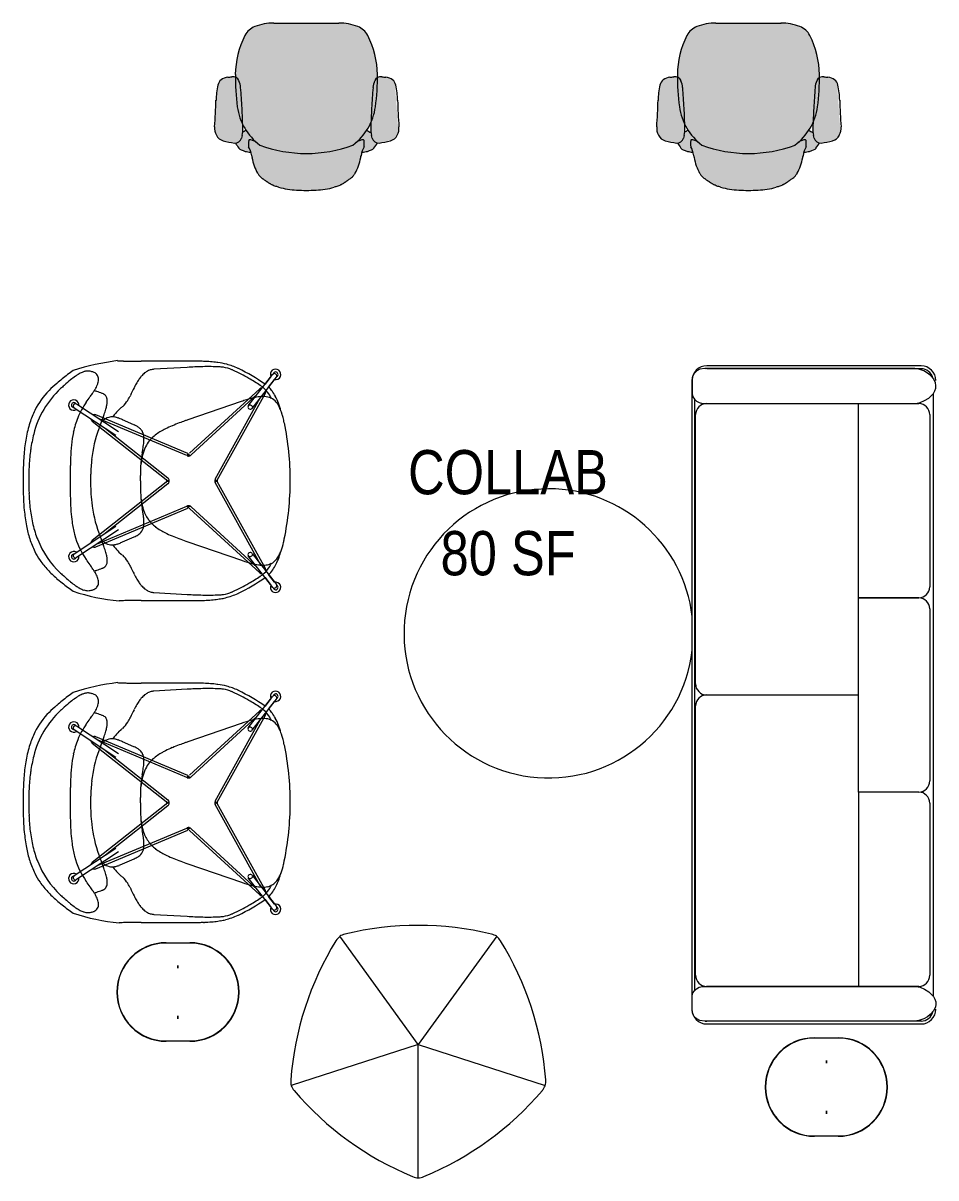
# Model space of a CAD drawing. Header units: inches. Extents: x 46946 to 48441, y 40324 to 42003.
# Drawn here: x 47715 to 47838.9, y 40778.3 to 40935 of the extents above; entities that cross this region are included whole.
import ezdxf

# ---------------------------------------------------------------- set-up
doc = ezdxf.new("R2010")
doc.units = ezdxf.units.IN
doc.header["$MEASUREMENT"] = 0
doc.layers.add('A-AREA-IDEN', color=2, linetype='Continuous', lineweight=9)
doc.layers.add('I-FURN', color=30, linetype='Continuous', lineweight=9)
doc.styles.add('Arial Narrow_2', font='ARIALN.TTF', dxfattribs={"height": 6})

# ---------------------------------------------------------------- blocks, each defined once
blk = doc.blocks.new('Steelcase - Seating - SILQ - Task Chair - Task Chair-V68-Level 06 - Furniture')
at = {"layer": 'I-FURN', "transparency": 33554534}
blk.add_hatch(color=155, dxfattribs=at).paths.add_polyline_path([(-0.09, -2.44), (1.23, -2.42), (2.47, -2.29), (3.93, -1.95), (4.18, -1.87), (4.67, -1.66), (5.5, -1.12), (6.06, -0.7), (6.23, -0.53), (6.6, 0.06), (6.98, 0.88), (7.57, 3.16), (7.74, 3.5), (7.73, 4.34), (7.65, 4.4), (7.29, 4.38), (6.89, 4.2), (6.69, 4.11), (7.95, 5.52), (8.55, 6.62), (8.65, 8.9), (8.86, 11.69), (8.91, 11.99), (9.15, 12.62), (9.28, 12.76), (9.54, 12.97), (9.55, 13.28), (9.38, 15.11), (8.94, 16.89), (8.24, 18.59), (7.9, 19.1), (7.44, 19.51), (6.89, 19.8), (5.63, 20.15), (4.32, 20.26), (-4.75, 20.24), (-5.82, 20.15), (-7.08, 19.8), (-7.63, 19.51), (-8.08, 19.1), (-8.43, 18.59), (-9.13, 16.89), (-9.57, 15.11), (-9.72, 12.92), (-9.63, 12.88), (-9.47, 12.76), (-9.34, 12.62), (-9.24, 12.44), (-9.07, 11.85), (-8.99, 11.09), (-8.79, 7.98), (-8.72, 6.58), (-7.95, 5.27), (-6.93, 4.11), (-7.37, 4.34), (-7.68, 4.41), (-7.87, 4.38), (-7.92, 4.31), (-7.93, 3.48), (-7.67, 2.89), (-7.61, 2.72), (-7.17, 0.89), (-6.68, -0.16), (-6.42, -0.52), (-6.03, -0.86), (-5.29, -1.38), (-4.85, -1.65), (-4.11, -1.94), (-3.87, -2.02), (-2.66, -2.28), (-1.42, -2.41), (-0.52, -2.43)])
h = blk.add_hatch(color=155, dxfattribs=at)
h.paths.add_polyline_path([(7.48, 2.75), (8.18, 2.85), (8.8, 3.09), (9.07, 3.29), (9.54, 3.97), (9.87, 4.01), (10.43, 4.11), (11.48, 4.4), (11.73, 4.57), (11.95, 4.78), (12.12, 5.04), (12.27, 5.4), (12.35, 5.79), (12.35, 6.19), (11.97, 11.51), (11.92, 11.85), (11.83, 12.11), (11.68, 12.35), (11.48, 12.55), (11.2, 12.73), (10.89, 12.85), (10.02, 12.97), (9.74, 12.97), (9.54, 12.9), (9.47, 10.82), (9.24, 8.73), (8.8, 7.07), (8.55, 6.62), (8.51, 5.49), (8.1, 5.72), (7.44, 4.84), (7.75, 4.31), (7.74, 3.46), (7.48, 2.87), (7.46, 2.76)])
h.paths.add_polyline_path([(-7.63, 4.84), (-7.83, 4.42), (-7.44, 4.38), (-7.17, 4.27), (-6.92, 4.11), (-6.99, 4.2), (-7.61, 4.82)])
h.paths.add_polyline_path([(-7.67, 2.75), (-7.63, 2.76), (-7.76, 3.16), (-7.93, 3.48), (-7.92, 4.38), (-7.83, 4.52), (-7.63, 4.84), (-8.3, 5.73), (-8.74, 5.46), (-8.72, 6.19), (-8.76, 6.66), (-8.99, 7.07), (-9.47, 8.92), (-9.69, 11.58), (-9.75, 12.93), (-9.96, 12.98), (-10.01, 12.98), (-10.76, 12.9), (-11.08, 12.85), (-11.39, 12.73), (-11.67, 12.55), (-11.86, 12.35), (-12.01, 12.11), (-12.1, 11.85), (-12.28, 10.82), (-12.4, 8.73), (-12.53, 5.79), (-12.45, 5.4), (-12.22, 4.9), (-12.14, 4.78), (-11.92, 4.57), (-11.67, 4.4), (-11.38, 4.29), (-10.06, 4.01), (-9.72, 3.97), (-9.26, 3.29), (-8.99, 3.09), (-8.67, 2.94), (-8.03, 2.78), (-7.75, 2.76)])
h.paths.add_polyline_path([(6.65, 4.06), (7.18, 4.36), (7.48, 4.42), (7.67, 4.45), (7.42, 4.82), (6.71, 4.11)])
h = blk.add_hatch(color=155, dxfattribs=at)
h.paths.add_polyline_path([(7.44, 2.76), (7.58, 3.16), (7.46, 2.83), (7.44, 2.77)])
h.paths.add_polyline_path([(-7.63, 2.76), (-7.63, 2.77), (-7.65, 2.82)])
h.paths.add_polyline_path([(-7.76, 3.15), (-7.76, 3.16), (-7.76, 3.15)])
h.paths.add_polyline_path([(8.55, 6.62), (8.8, 7.07), (9.28, 8.92), (9.51, 11.58), (9.49, 12.9), (9.44, 12.88), (9.28, 12.76), (9.15, 12.62), (9.06, 12.44), (8.88, 11.85), (8.8, 11.09), (8.6, 7.98), (8.55, 6.73)])
h.paths.add_polyline_path([(-8.74, 6.62), (-8.84, 8.9), (-9.05, 11.69), (-9.09, 11.99), (-9.34, 12.62), (-9.47, 12.76), (-9.72, 12.89), (-9.66, 10.82), (-9.42, 8.73), (-8.99, 7.07), (-8.76, 6.66)])
at = {"layer": 'I-FURN'}
for centre, radius, start, end in [((-6.19, 17.45), 2.51, 110.837, 153.1224), ((-4.58, 13.21), 7.05, 89.481, 110.837), ((-0.09, 507.92), 487.68, 269.481, 270.519), ((4.39, 13.21), 7.05, 69.1629, 90.519), ((6, 17.45), 2.51, 26.8776, 69.1629), ((2.36, 13.12), 12.1, 153.1224, 179.2048), ((-2.55, 13.12), 12.1, 0.7952, 26.8776), ((-10.9, 11.59), 1.23, 128.391, 167.7223), ((-10.64, 11.26), 1.65, 93.9321, 128.391), ((-11.1, 17.87), 4.98, 273.9321, 280.3457), ((-10.05, 12.12), 0.87, 22.2676, 100.3457), ((19.82, 12.87), 29.55, 179.2048, 187.7186), ((9.99, 12.12), 0.87, 79.6543, 157.7324), ((-20, 12.87), 29.55, 352.2814, 0.7952), ((11.04, 17.87), 4.98, 259.6543, 266.0679), ((10.58, 11.26), 1.65, 51.609, 86.0679), ((10.84, 11.59), 1.23, 12.2777, 51.609), ((-1.15, 9.46), 11.21, 167.7223, 178.3899), ((-12.18, 11.24), 3.17, 4.7873, 22.2676), ((-102.47, 3.68), 93.78, 3.0856, 4.7873), ((102.41, 3.68), 93.78, 175.2127, 176.9144), ((12.11, 11.24), 3.17, 157.7324, 175.2127), ((1.09, 9.46), 11.21, 1.6101, 12.2777), ((-87.86, 11.9), 75.53, 355.6614, 358.3899), ((87.79, 11.9), 75.53, 181.6101, 184.3386), ((-1.75, 9.95), 7.79, 187.7186, 233.2266), ((-102.47, 3.68), 93.78, 1.4522, 3.0856), ((1.56, 9.95), 7.79, 306.7734, 352.2814), ((102.41, 3.68), 93.78, 176.9144, 178.5478), ((-10.42, 6.03), 2.13, 175.6614, 207.7059), ((-10.98, 5.73), 1.5, 207.7059, 254.2941), ((-5.8, 3.95), 3.18, 160.6396, 167.5952), ((-13.74, 5.93), 5.02, 349.3793, 1.4522), ((13.67, 5.93), 5.02, 178.5478, 190.6207), ((5.74, 3.95), 3.18, 12.4048, 19.3604), ((10.92, 5.73), 1.5, 285.7059, 332.2941), ((10.35, 6.03), 2.13, 332.2941, 4.3386), ((-8.48, 14.64), 10.75, 254.2941, 262.6823), ((-9.74, 4.82), 0.846, 262.6823, 347.5952), ((-1.83, 3.88), 6.11, 175.7566, 183.7809), ((-7.83, 4.3), 0.102, 99.085, 160.1656), ((-0.09, 20.56), 18, 249.4451, 290.5549), ((7.64, 4.3), 0.102, 19.8344, 80.915), ((1.64, 3.88), 6.11, 356.0331, 4.2434), ((9.67, 4.82), 0.846, 192.4048, 277.3177), ((8.41, 14.64), 10.75, 277.3177, 285.7059)]:
    blk.add_arc(centre, radius, start, end, dxfattribs=at)
for centre, major_axis, ratio, start_param, end_param in [((-9.83, 10.71), (1.99, 5.57), 0.743639, 3.82861, 3.929484), ((9.64, 10.71), (-1.99, 5.57), 0.743639, 2.353701, 2.484006), ((76.45, 8.64), (87.63, 0), 0.292872, 3.324613, 3.351616), ((-6.26, 3.51), (3.1, 0), 0.292872, 3.383328, 3.959706), ((-17.81, -18.18), (9.26, 22.23), 0.214326, 5.956868, 6.128831), ((-4.53, -5.87), (-3.43, 10.24), 0.253674, 5.92955, 6.241103), ((4.34, -5.87), (3.43, 10.24), 0.253674, 0.042083, 0.353636), ((18.05, -17.99), (-9.7, 22.01), 0.218965, 0.150122, 0.321906), ((6.07, 3.51), (3.1, 0), 0.292872, 5.465072, 6.04145), ((-76.63, 8.64), (87.63, 0), 0.292872, 6.073162, 6.102181), ((-5.96, 5.95), (3.56, 2.33), 0.616322, 3.649636, 3.868183), ((0.14, -18), (-7.65, 22.04), 0.066957, 0.383726, 0.407072), ((23.52, 30.28), (29.39, 31.43), 0.327463, 2.90218, 3.046734), ((-22.94, 30.91), (-28.54, 32.14), 0.323278, 3.244393, 3.389632), ((-0.4, -18.01), (7.72, 22.03), 0.068073, 5.877221, 5.899679), ((5.77, 5.95), (-3.56, 2.33), 0.616322, 2.415002, 2.63355), ((-5.58, -9.82), (-1.64, 10.17), 0.132764, 5.926001, 5.966914), ((-2.96, -1.77), (-3.74, 1.89), 0.219181, 0.312771, 0.507984), ((-3.58, -0.95), (-3.03, 0.94), 0.299058, 0.4641, 0.732832), ((3.36, -0.85), (3.06, 0.83), 0.32018, 5.561674, 5.830488), ((2.71, -1.67), (3.79, 1.78), 0.23057, 5.782008, 5.976325), ((5.37, -9.84), (1.66, 10.17), 0.132165, 0.316772, 0.357378), ((-0.2, -3.49), (-28.79, 9.03), 0.010331, 4.84343, 4.860743), ((-0.71, 7.45), (10.64, 0.7), 0.925972, 4.351104, 4.585343), ((-0.08, 11.33), (-20.03, 0.02), 0.687917, 1.504672, 1.636921), ((0.55, 7.49), (-10.62, 0.82), 0.930689, 1.705896, 1.940259), ((0, -3.46), (28.77, 8.96), 0.009137, 1.422245, 1.43968)]:
    blk.add_ellipse(centre, major_axis=major_axis, ratio=ratio, start_param=start_param, end_param=end_param, dxfattribs=at)
for points, knots in [([(-4.36, -1.86), (-4.45, -1.83), (-4.57, -1.78), (-4.73, -1.71), (-4.85, -1.65), (-4.97, -1.58), (-5.08, -1.52), (-5.17, -1.46), (-5.24, -1.41), (-5.29, -1.38), (-5.34, -1.34), (-5.41, -1.3), (-5.49, -1.24), (-5.59, -1.17), (-5.71, -1.08), (-5.86, -0.98), (-5.97, -0.9), (-6.03, -0.86)], [0, 0, 0, 0, 0.125, 0.1875, 0.25, 0.3125, 0.375, 0.4375, 0.46875, 0.5, 0.53125, 0.5625, 0.625, 0.6875, 0.75, 0.875, 1, 1, 1, 1]), ([(5.84, -0.87), (5.79, -0.91), (5.68, -0.99), (5.53, -1.09), (5.4, -1.18), (5.31, -1.25), (5.22, -1.31), (5.16, -1.35), (5.1, -1.39), (5.05, -1.42), (4.98, -1.47), (4.89, -1.53), (4.78, -1.59), (4.67, -1.66), (4.55, -1.71), (4.39, -1.79), (4.26, -1.84), (4.18, -1.87)], [0, 0, 0, 0, 0.125, 0.25, 0.3125, 0.375, 0.4375, 0.46875, 0.5, 0.53125, 0.5625, 0.625, 0.6875, 0.75, 0.8125, 0.875, 1, 1, 1, 1])]:
    blk.add_open_spline(points, degree=3, knots=knots, dxfattribs=at)
blk = doc.blocks.new('Steelcase Coalesse - CH008 Sofa Table - 39 1_4Dia - 20 9_10H - Walnut-1121259-Level 06 - Furniture')
at = {"layer": 'I-FURN'}
for start, end in [(90, 353.2915), (6.7085, 90)]:
    blk.add_arc((-11.31, 12.84), 19.63, start, end, dxfattribs=at)
blk = doc.blocks.new('LOUNGE_HermanMiller_Collection_Striad_Low-BackLoungeChairWireBase_2018 - Mid-Back Wire Base-1111320-Level 06 - Furniture')
at = {"layer": 'I-FURN'}
for p, q in [((0, 16.25), (-6.31, 16.25)), ((-0.06, 15.41), (-4.6, 15.15)), ((8.23, 10.19), (11.55, 14.47)), ((11.3, 14.15), (10.52, 13.14)), ((8.76, 9.84), (12.05, 14.08)), ((11, 12.73), (11.8, 13.76)), ((-7.76, 11.61), (-7.78, 11.57)), ((9.79, 12.49), (0.26, 3.76)), ((9.45, 11.75), (0.47, 3.53)), ((3.76, 0.24), (9.86, 11.27)), ((4.03, 0.09), (10.58, 11.91)), ((-9.73, 6.15), (-15.41, 9.89)), ((-9.38, 6.67), (-15.07, 10.41)), ((-9.32, 9.66), (-9.01, 9.94)), ((7.29, 10.78), (0.02, 8.28)), ((-12.94, 8.1), (-2.89, 0.17)), ((0.03, 3.72), (-12.46, 8.96)), ((-0.09, 3.43), (-12.14, 8.49)), ((-7.28, 7.6), (-8.82, 8.29)), ((-11.16, 7.09), (-2.69, 0.42)), ((-6.41, 0), (-6.41, 0.72)), ((-2.89, -0.17), (-12.94, -8.1)), ((-2.69, -0.42), (-11.16, -7.09)), ((9.86, -11.27), (3.76, -0.24)), ((10.58, -11.91), (4.03, -0.09)), ((-12.46, -8.96), (0.03, -3.72)), ((-12.14, -8.49), (-0.09, -3.43)), ((0.26, -3.76), (9.79, -12.49)), ((0.47, -3.53), (9.45, -11.75)), ((-15.41, -9.89), (-9.73, -6.15)), ((-9.38, -6.67), (-15.07, -10.41)), ((-8.82, -8.29), (-7.27, -7.6)), ((0.02, -8.28), (7.3, -10.78)), ((-9.32, -9.66), (-9.01, -9.94)), ((11.55, -14.47), (8.23, -10.19)), ((8.76, -9.84), (12.05, -14.08)), ((-7.78, -11.57), (-7.76, -11.61)), ((10.52, -13.14), (11.3, -14.15)), ((11.8, -13.76), (11, -12.73)), ((-4.6, -15.15), (-0.06, -15.41)), ((-6.31, -16.25), (0, -16.25))]:
    blk.add_line(p, q, dxfattribs=at)
for centre in [(0.11, 3.54), (-2.65, 0), (3.85, 0), (0.11, -3.54)]:
    blk.add_circle(centre, 0.0925, dxfattribs=at)
for centre, radius, start, end in [((-5.24, -17.39), 33.98, 97.1925, 107.6284), ((-8.98, 20.25), 3.97, 262.5076, 265.3736), ((-8.64, 24.13), 7.86, 265.2158, 266.9322), ((-8.23, 31.7), 15.43, 266.901, 268.2472), ((-7.75, 47.22), 30.96, 268.2378, 269.4017), ((-7.23, 88.08), 71.83, 269.334, 269.904), ((-6.77, 180.13), 163.88, 269.7954, 270.1626), ((0.33, -176.09), 192.34, 89.8572, 90.0974), ((0.64, -44.25), 60.5, 89.3357, 89.8448), ((0.91, -20.7), 36.95, 88.0441, 89.3295), ((1.41, -5.67), 21.91, 85.5077, 88.0158), ((1.9, 0.66), 15.56, 82.3291, 85.4812), ((2.17, 2.76), 13.44, 81.7176, 82.2366), ((2.45, 4.48), 11.71, 75.8503, 81.8872), ((3.21, 7.54), 8.55, 64.8082, 75.7656), ((9.23, -18.8), 41.89, 126.2275, 128.8197), ((-8.47, 4.57), 11.77, 125.0891, 128.988), ((-10.67, 7.66), 7.98, 121.6188, 124.9618), ((-12.66, 10.91), 4.17, 113.6673, 121.7391), ((-13.26, 12.26), 2.69, 104.8395, 113.4044), ((-13.54, 13.28), 1.63, 87.7653, 104.7438), ((-13.54, 13.38), 1.53, 78.3733, 87.3072), ((-13.93, 11.23), 3.71, 75.1845, 79.236), ((-13.7, 12.11), 2.81, 71.0828, 75.1217), ((-13.11, 13.8), 1.02, 44.3844, 71.5212), ((-13.24, 13.67), 1.2, 39.8385, 44.6628), ((-13.07, 13.81), 0.984, 6.8666, 39.7682), ((-2.19, 10.81), 5.32, 140.4566, 142.2594), ((-3.94, 12.27), 3.04, 128.5198, 140.7789), ((-4.33, 12.76), 2.41, 117.2831, 128.4717), ((-4.38, 12.84), 2.32, 103.9068, 116.9211), ((-4.33, 12.66), 2.51, 98.714, 104.1104), ((-4.53, 13.97), 1.18, 93.4352, 98.7338), ((3.1, -36.27), 51.78, 91.1588, 93.5014), ((2.68, -18.59), 34.1, 87.2901, 91.0487), ((4.05, 9.72), 5.76, 82.0248, 87.6122), ((4.14, 10.74), 4.73, 66.732, 81.4113), ((3.8, 9.87), 5.67, 65.4311, 67.0126), ((-5.83, -10.99), 28.64, 60.3964, 65.2627), ((4.39, 10.12), 5.71, 63.9219, 64.4775), ((-5.98, -10.94), 29.18, 55.5761, 63.821), ((11.94, 14.46), 0.709, 258.3949, 206.0631), ((11.94, 14.46), 0.33, 296.384, 168.0741), ((-6.71, 0.27), 17.04, 130.4374, 135.2207), ((0.56, -8.15), 28.16, 128.6663, 130.5971), ((29.74, -38.8), 69.58, 131.9293, 132.4713), ((-2.19, -3.14), 21.72, 129.0742, 132.1188), ((-18.51, 15.93), 6.91, 327.4663, 330.9865), ((-16.46, 14.8), 4.57, 330.8909, 335.2828), ((-15.01, 14.14), 2.97, 335.0828, 342.9295), ((-14, 13.83), 1.92, 342.9545, 352.381), ((-13.44, 13.76), 1.35, 352.2845, 7.0701), ((18.41, -0.43), 28.81, 153.013, 155.2897), ((6.2, 5.77), 15.12, 151.3007, 152.9539), ((1.38, 8.42), 9.61, 147.2028, 151.3425), ((-1.47, 10.27), 6.22, 142.3844, 147.3329), ((-5.34, -9.94), 27.48, 56.4127, 60.2075), ((10.13, 12.12), 0.505, 92.1598, 132.2535), ((7.5, 9.44), 4.24, 37.5947, 56.0538), ((7.93, 9.58), 4.4, 36.8036, 45.7953), ((-8.67, 3.3), 12.6, 132.9116, 165.9639), ((-11.48, 4.97), 10.34, 135.1101, 153.5648), ((-15.45, 10.29), 0.709, 352.8134, 300.4816), ((-267, 194.17), 312.72, 324.0772, 324.2345), ((-33.18, 25.73), 24.55, 324.2773, 325.6076), ((-22.98, 18.76), 12.19, 325.5468, 327.5496), ((-13.14, 9.83), 2.44, 74.3358, 79.0739), ((-13.31, 9.22), 3.08, 71.5026, 74.3999), ((-17.74, -4.12), 17.13, 68.9814, 71.6055), ((-15.95, 0.52), 12.16, 68.7693, 69.0293), ((-11.96, 10.72), 1.21, 57.2738, 69.7762), ((-11.76, 11.05), 0.82, 21.2361, 56.5963), ((-11.93, 10.97), 1.01, 13.7575, 21.8572), ((-12.36, 10.87), 1.45, 4.2953, 13.6883), ((-12.98, 10.81), 2.07, 357.455, 4.5295), ((-12.24, 13.65), 4.92, 326.5853, 332.3203), ((-11.9, 13.46), 4.54, 332.4411, 335.3514), ((16.24, -14.91), 27.2, 107.6142, 109.195), ((12.34, -2.68), 14.36, 105.5793, 107.5817), ((10.81, 3), 8.48, 98.2874, 105.9036), ((10.4, 5.65), 5.8, 94.3307, 98.0498), ((10.24, 7.74), 3.71, 86.5473, 94.3328), ((10.4, 9.33), 2.11, 39.8897, 88.4024), ((10.17, 12.14), 0.464, 330.9507, 13.8331), ((6.37, 8.56), 5.67, 27.6587, 37.7133), ((6.79, 8.71), 5.83, 28.5339, 36.8803), ((5.33, 7.91), 7.49, 20.4826, 28.6171), ((-9.36, 4.02), 12.66, 153.9857, 162.2542), ((-15.45, 10.29), 0.33, 29.4943, 263.8007), ((-5.53, 4.84), 10.09, 144.5588, 158.3207), ((-19.17, 12.07), 8.41, 341.2863, 343.8504), ((-16.19, 11.22), 5.31, 343.7077, 349.7363), ((-14.2, 10.87), 3.29, 349.6349, 357.48), ((-3.86, 3.92), 7.92, 133.5488, 140.3862), ((-37.54, 41.07), 42.23, 312.513, 312.8301), ((-12.21, 13.64), 4.9, 313.8696, 326.486), ((9.73, 8.75), 3, 30.4017, 40.1729), ((8.47, 8.01), 4.46, 22.2384, 30.4279), ((3.26, 7.13), 9.71, 14.1917, 20.5251), ((6.18, 7.04), 6.94, 17.2739, 20.8314), ((-5.99, 2.99), 16.18, 162.4014, 169.9492), ((-3.67, 4.1), 12.1, 158.3207, 168.1584), ((-12.63, 8.49), 0.501, 192.6383, 231.6614), ((-12.64, 8.51), 0.483, 90.0182, 114.9216), ((-12.64, 8.51), 0.483, 67.2089, 89.99), ((129.06, -44.78), 150.34, 159.2516, 159.6853), ((-9.81, 6.17), 2.64, 125.9981, 136.1649), ((-73.98, 32.13), 66.78, 339.2618, 339.749), ((-10.16, 6.66), 2.04, 98.7294, 126.0937), ((-24.84, 13.99), 14.4, 339.7853, 341.2898), ((-10.24, 7.38), 1.31, 91.3186, 99.7341), ((-10.23, 6.87), 1.82, 79.091, 91.4564), ((-1.55, 2.06), 10.88, 140.6224, 142.4688), ((-10.38, 6), 2.7, 74.397, 79.4545), ((-10.66, 4.97), 3.77, 70.6067, 74.4113), ((-10.91, 4.25), 4.54, 69.1272, 70.7687), ((-12.17, 0.89), 8.12, 66.892, 69.2029), ((-12.79, -0.58), 9.72, 65.8462, 66.9366), ((6.86, -13.57), 22.87, 110.4478, 112.9886), ((12.19, -27.76), 38.03, 109.2761, 110.4999), ((18.34, -45.14), 56.47, 108.9356, 109.3475), ((3.12, 6.07), 10.16, 14.5033, 17.3602), ((-0.22, 5.18), 13.61, 11.4286, 14.6199), ((-25.09, -0.02), 39.03, 0.0239, 11.6669), ((-3.52, 1.79), 17.95, 165.2721, 172.0738), ((0.5, 3.22), 16.36, 168.1317, 174.215), ((4.79, 0.96), 17.92, 160.1232, 173.7386), ((54.3, -16.99), 70.58, 159.767, 160.0831), ((-9.87, 1.77), 6.38, 63.1982, 66.0111), ((-8.42, 4.63), 3.17, 55.8197, 63.3495), ((-7.63, 5.8), 1.76, 42.6266, 55.589), ((-7.42, 6.01), 1.46, 21.0193, 42.2395), ((-7.82, 5.85), 1.9, 7.4813, 21.1536), ((-0.72, 1.53), 5.95, 124.4198, 132.0052), ((0.53, -0.28), 8.15, 118.9581, 124.4968), ((1.73, -2.38), 10.56, 116.5706, 119.1406), ((4.13, -7.17), 15.92, 112.9506, 116.5931), ((0.52, 1.85), 22.79, 169.9942, 175.3926), ((9.87, 2.24), 25.77, 174.1348, 178.0002), ((-21.2, 6.9), 15.35, 350.211, 353.2104), ((-12.8, 5.89), 6.89, 353.3293, 355.9689), ((-8.73, 5.73), 2.81, 359.6895, 7.5883), ((-10.5, 5.72), 4.58, 355.962, 359.8835), ((-1.67, 2.57), 4.54, 131.9315, 155.9921), ((13.99, 0.77), 36.31, 175.4012, 179.287), ((3.63, 0.82), 25.17, 172.1317, 177.0024), ((9.14, 0), 15.65, 167.6373, 172.0013), ((7.07, 1.33), 13.45, 169.382, 174.4497), ((-30.83, 8.5), 25.11, 349.2243, 350.3421), ((-0.73, 2.2), 5.54, 156.3897, 168.0114), ((0.29, 4.3), 0.953, 247.8496, 251.2929), ((0.2, 4.04), 0.671, 251.2234, 256.1437), ((0.39, 4.56), 0.922, 247.0885, 249.1278), ((0.16, 3.89), 0.518, 256.0791, 262.4923), ((0.24, 4.17), 0.495, 249.1278, 252.9159), ((0.15, 3.75), 0.379, 262.2065, 287.2319), ((0.14, 3.77), 0.402, 287.925, 300.3283), ((0.03, 3.95), 0.617, 300.4438, 311.1012), ((-0.62, 4.71), 1.61, 310.6135, 312.6305), ((18.43, 0.08), 39.99, 177.0529, 180.1154), ((104.81, 0.58), 120.74, 179.2827, 180.2749), ((26.98, 1.5), 42.9, 177.8198, 179.2143), ((9.51, 0.37), 22.67, 173.55, 178.6581), ((10.82, 0.95), 17.23, 174.4075, 178.388), ((49.88, 0.06), 72.2, 179.0792, 180.0498), ((44.53, -0.05), 66.85, 179.9545, 181.003), ((16.91, -0.13), 38.47, 179.8081, 182.3503), ((21.16, 0.03), 34.33, 178.5471, 180.0465), ((12.73, -0.11), 25.9, 179.7549, 186.2238), ((15.35, 0.79), 21.76, 178.3021, 180.1935), ((56.36, -0.11), 62.77, 179.9021, 180.7763), ((-3.03, 0), 0.226, 309.0844, 46.2351), ((-3.03, 0), 0.538, 308.5824, 51.4176), ((4.2, 0), 0.506, 172.7278, 208.6462), ((4.19, 0), 0.495, 151.1677, 173.183), ((4.2, 0), 0.193, 152.0079, 181.2751), ((-25.03, 0.01), 38.96, 348.328, 359.9855), ((21.56, -0.46), 43.88, 181.003, 182.5989), ((108.83, -0.64), 124.76, 179.7062, 180.6675), ((23.15, -0.53), 29.56, 180.8371, 182.2309), ((4.21, 0), 0.2, 180.7634, 197.5402), ((4.18, -0.01), 0.176, 197.7227, 208.6892), ((9.02, -1.05), 31.33, 182.5604, 185.3554), ((4.96, -0.7), 26.51, 182.1685, 186.7815), ((18.46, -1.74), 34.38, 180.5897, 184.0719), ((4.57, -1.03), 17.68, 186.1372, 199.9662), ((13.48, -0.89), 19.87, 182.2675, 184.3367), ((9.09, 0), 15.61, 188.414, 192.4179), ((6.8, -1.42), 13.18, 184.2174, 190.4292), ((-0.53, -2), 21.73, 185.2054, 190.8528), ((-2.8, -1.65), 18.69, 186.7085, 193.2562), ((4.85, -2.66), 20.74, 184.1959, 188.0327), ((-31.83, -8.73), 26.14, 9.4204, 10.8467), ((-0.2, -2.05), 6.09, 192.3994, 196.8001), ((-19.3, -6.63), 13.44, 7.2818, 9.3419), ((-1.42, -2.45), 4.81, 196.5012, 214.6586), ((0.37, -4.51), 1.17, 110.0382, 112.8469), ((0.19, -4), 0.636, 100.0461, 110.4837), ((0.15, -3.77), 0.401, 82.0717, 100.0789), ((0.14, -3.75), 0.381, 59.3686, 81.2457), ((-0.11, -4.13), 0.526, 49.3022, 52.8174), ((-0.51, -4.59), 1.14, 47.2352, 49.2779), ((0.06, -3.9), 0.55, 53.77, 59.7744), ((-0.05, -4.05), 0.741, 49.4024, 53.8212), ((-0.41, -4.48), 1.3, 47.1225, 49.6153), ((-6.38, -3.12), 15.78, 190.8558, 197.5253), ((-6.91, -2.64), 14.46, 193.179, 201.641), ((-1.24, -3.52), 14.59, 188.0283, 194.8403), ((-7.84, -5.86), 1.92, 341.2826, 350.3078), ((-14.88, -6.06), 8.98, 4.1936, 7.236), ((-8.52, -5.74), 2.6, 350.4014, 358.8998), ((-10.21, -5.71), 4.29, 358.941, 4.1723), ((-1.44, -2.37), 4.83, 215.5242, 233.2651), ((0.06, -0.45), 7.28, 232.8192, 239.0122), ((-5.13, -4.61), 10.55, 194.53, 215.2146), ((63.11, 20.15), 79.94, 199.9043, 200.4438), ((197.02, 70.37), 222.96, 200.5164, 200.8089), ((-9.44, -2.67), 5.39, 293.7842, 296.9999), ((-8.49, -4.51), 3.32, 296.7637, 302.1417), ((-7.82, -5.55), 2.08, 301.9, 309.3495), ((-7.44, -6), 1.49, 308.9592, 341.5069), ((1.62, 2.17), 10.32, 239.0646, 243.4487), ((3.61, 6.09), 14.72, 243.3475, 244.1349), ((4.72, 8.45), 17.33, 244.2537, 247.6006), ((7.95, 16.33), 25.84, 247.6359, 249.8833), ((-9.77, -4.19), 12.22, 197.5008, 206.1151), ((-8.94, -3.51), 12.25, 201.3354, 227.357), ((-12.63, -8.49), 0.501, 128.3386, 167.3617), ((-12.64, -8.51), 0.483, 245.0784, 269.9818), ((-12.64, -8.51), 0.483, 270.01, 292.7911), ((-9.64, -6.01), 2.87, 223.9541, 226.7714), ((-9.95, -6.35), 2.41, 226.5171, 237.6087), ((-29.77, -15.77), 19.64, 19.5696, 20.682), ((-21.03, -12.67), 10.37, 17.4769, 19.5737), ((-10.17, -6.69), 2.01, 237.5546, 262.1524), ((-10.24, -7.3), 1.39, 261.5633, 263.9602), ((-10.22, -7.04), 1.66, 264.3682, 277.7277), ((-1.55, -2.06), 10.88, 217.5321, 219.3776), ((-10.37, -6), 2.7, 277.9052, 288.0331), ((-3.86, -3.92), 7.92, 219.6138, 226.4512), ((-10.91, -4.25), 4.54, 287.6293, 290.8728), ((-12.37, -0.4), 8.65, 290.8528, 294.2477), ((15.14, 35.97), 46.76, 249.8833, 251.1285), ((4.03, -6.3), 9.23, 339.6543, 347.0135), ((-3.27, -4.52), 16.73, 346.6816, 348.4273), ((-11.78, -5.18), 9.98, 206.0916, 214.2631), ((-11.09, -4.64), 10.85, 214.5691, 223.2956), ((-15.45, -10.29), 0.709, 59.5184, 7.1866), ((-15.45, -10.29), 0.33, 96.1993, 330.5057), ((-251.44, -182.75), 293.43, 35.7307, 35.8981), ((-16.78, -11.36), 5.92, 11.4034, 17.7269), ((-14.64, -10.92), 3.74, 4.393, 11.3496), ((-13.36, -10.81), 2.45, 358.0639, 4.1409), ((-12.69, -10.83), 1.78, 352.6258, 357.9446), ((-37.54, -41.07), 42.23, 47.1699, 47.487), ((-12.21, -13.64), 4.9, 33.514, 46.1304), ((-12.24, -13.65), 4.92, 27.6797, 33.4147), ((15.97, 14.37), 26.6, 250.9942, 252.0466), ((13.27, 5.98), 17.79, 251.9664, 254.384), ((10.44, -9.36), 2.07, 281.2311, 323.6596), ((4.98, -7.75), 7.88, 332.8778, 340.6612), ((9.33, -8.48), 3.49, 322.768, 333.267), ((2.72, -6.96), 10.28, 340.6562, 345.659), ((7.44, -7.54), 5.59, 333.3195, 339.8349), ((-7.44, -1.18), 15.88, 223.3592, 229.3645), ((15.89, 23.71), 49.11, 227.5639, 227.9407), ((-33.41, -25.89), 24.83, 34.0718, 35.7145), ((-21.29, -17.66), 10.18, 31.5641, 33.9665), ((-13.15, -9.83), 2.44, 281.0661, 285.2791), ((-16.91, -15.01), 5.06, 23.9511, 31.9042), ((-13.35, -9.1), 3.2, 285.3288, 288.5023), ((-17.84, 4.4), 17.42, 288.4167, 290.9968), ((-15.91, -0.61), 12.06, 290.9697, 291.2317), ((-12.05, -10.54), 1.41, 291.0772, 294.4559), ((-11.95, -10.74), 1.19, 294.2051, 300.6011), ((-11.76, -11.05), 0.817, 299.8491, 343.3825), ((-12.18, -10.9), 1.27, 342.3462, 352.662), ((-11.9, -13.46), 4.54, 24.6486, 27.5589), ((18.41, 0.43), 28.81, 204.7103, 206.987), ((11.43, -0.61), 10.94, 254.4068, 257.0296), ((10.57, -4.49), 6.97, 256.7445, 263.9594), ((10.13, -12.12), 0.505, 227.7465, 267.8402), ((10.24, -7.59), 3.86, 263.9886, 273.343), ((7.5, -9.44), 4.24, 303.9462, 322.4053), ((10.3, -8.75), 2.69, 273.4553, 281.5294), ((10.17, -12.14), 0.464, 346.1669, 29.0493), ((6.37, -8.56), 5.67, 322.2867, 332.3413), ((7.89, -9.54), 4.46, 314.1737, 325.1833), ((6.4, -8.47), 6.29, 325.0027, 332.8101), ((0.36, 7.91), 27.86, 229.3767, 233.3072), ((5.17, 11.71), 33.01, 227.8111, 229.5243), ((-3.77, 1.24), 19.24, 229.5281, 230.9879), ((-8.17, -4.25), 12.21, 230.8301, 234.5964), ((-13.09, -13.8), 1, 320.5145, 355.9612), ((-14.94, -14.12), 2.9, 17.0146, 23.68), ((-14.03, -13.84), 1.94, 7.676, 16.9494), ((-13.51, -13.76), 1.42, 355.6786, 7.5055), ((6.2, -5.77), 15.12, 207.0461, 208.6993), ((1.38, -8.42), 9.61, 208.6575, 212.7972), ((-1.47, -10.27), 6.22, 212.6671, 217.6156), ((-2.19, -10.81), 5.32, 217.7406, 219.5434), ((-5.83, 10.99), 28.64, 294.7373, 299.6036), ((-5.96, 10.9), 29.14, 296.1735, 304.4296), ((-5.34, 9.94), 27.48, 299.7925, 303.5873), ((11.94, -14.46), 0.709, 153.9369, 101.6051), ((29.95, 47.02), 76.9, 233.0392, 233.7461), ((-6.36, 13.2), 29.65, 251.9906, 264.3212), ((-11.27, -8.61), 6.86, 234.5913, 238.499), ((-12.38, -10.42), 4.74, 238.4596, 242.1097), ((-13.08, -11.79), 3.2, 241.7256, 251.1942), ((-13.46, -12.92), 2, 251.162, 259.7306), ((-13.54, -13.4), 1.51, 259.4008, 281.6059), ((-13.91, -11.3), 3.64, 280.6982, 284.8584), ((-13.68, -12.19), 2.73, 284.8164, 288.9753), ((-13.18, -13.65), 1.18, 288.9831, 292.4089), ((-13.1, -13.82), 1, 292.263, 311.6776), ((-13.22, -13.69), 1.17, 311.7416, 320.2244), ((-3.94, -12.27), 3.04, 219.2211, 231.4802), ((-4.33, -12.76), 2.41, 231.5283, 242.7169), ((-4.38, -12.84), 2.32, 243.0789, 256.0932), ((-4.33, -12.66), 2.51, 255.8896, 261.286), ((-4.53, -13.97), 1.18, 261.2662, 266.5648), ((3.1, 36.27), 51.78, 266.4986, 268.8412), ((2.68, 18.59), 34.1, 268.9513, 272.7099), ((4.05, -9.72), 5.76, 272.3878, 277.9752), ((4.14, -10.74), 4.73, 278.5887, 293.268), ((3.17, -7.44), 8.65, 283.0717, 295.1423), ((3.8, -9.87), 5.67, 292.9874, 294.5689), ((4.35, -10.05), 5.79, 295.5261, 296.0746), ((11.94, -14.46), 0.33, 191.9259, 63.616), ((-8.48, -26.51), 10.24, 92.2802, 94.5784), ((-8.01, -37.47), 21.21, 91.3084, 92.3538), ((-7.51, -61.08), 44.83, 90.426, 91.2696), ((-6.77, -180.88), 164.62, 89.8385, 90.3723), ((0.33, 175.99), 192.24, 269.9026, 270.0629), ((0.52, 69.37), 85.62, 270.013, 270.373), ((0.77, 30.46), 46.72, 270.373, 271.0326), ((1.06, 15.05), 31.29, 271.0201, 272.0047), ((1.28, 8.61), 24.86, 272.0027, 272.2852), ((1.48, 4.56), 20.8, 272.1892, 274.8923), ((2, -1.48), 14.74, 274.8965, 278.2202), ((2.19, -2.93), 13.27, 278.2711, 279.9278), ((2.54, -4.85), 11.33, 279.8751, 283.2253)]:
    blk.add_arc(centre, radius, start, end, dxfattribs=at)
for centre, major_axis, ratio, start_param, end_param in [((11.8, 14.27), (-0.247, 0.191), 0.908335, 3.141593, 6.283185), ((-15.24, 10.15), (0.172, 0.261), 0.895897, 0, 3.141593), ((8.5, 10.01), (-0.293, 0.118), 0.860564, 3.514903, 9.184789), ((-15.24, -10.15), (-0.172, 0.261), 0.895897, 0, 0.937178), ((-15.24, -10.15), (-0.172, 0.261), 0.895897, 0.937178, 1.618202), ((-15.24, -10.15), (-0.172, 0.261), 0.895897, 1.618202, 3.141593), ((8.5, -10.01), (0.293, 0.118), 0.860564, 0.239988, 5.909875), ((11.8, -14.27), (0.247, 0.191), 0.908335, 5.669887, 6.283185), ((11.8, -14.27), (0.247, 0.191), 0.908335, 3.141593, 5.669887)]:
    blk.add_ellipse(centre, major_axis=major_axis, ratio=ratio, start_param=start_param, end_param=end_param, dxfattribs=at)
blk = doc.blocks.new('HermanMiller_Collection_WireframeSofa3-Seat - Sofa 3-Seat-1133173-Level 06 - Furniture')
at = {"layer": 'I-FURN'}
for p, q in [((-42.87, 18.88), (-43.4, 18.39)), ((-42.35, 19.1), (-42.87, 18.88)), ((-42.02, 19.13), (-42.35, 19.1)), ((-41.66, 19.12), (-42.02, 19.13)), ((-41.3, 19), (-41.66, 19.12)), ((-40.93, 18.82), (-41.3, 19)), ((-40.3, 18.21), (-40.93, 18.82)), ((40.3, 18.21), (40.93, 18.82)), ((40.93, 18.82), (41.3, 19)), ((41.3, 19), (41.66, 19.12)), ((41.66, 19.12), (42.02, 19.13)), ((42.02, 19.13), (42.35, 19.1)), ((42.35, 19.1), (42.87, 18.88)), ((42.87, 18.88), (43.4, 18.39)), ((-43.99, 17.53), (-44.22, 16.84)), ((-43.69, 18.03), (-43.99, 17.53)), ((-43.4, 18.39), (-43.69, 18.03)), ((-40.88, 18.77), (40.88, 18.77)), ((-39.96, 17.62), (-40.3, 18.21)), ((-39.68, 17.01), (-39.96, 17.62)), ((-38.05, 18.33), (-14.68, 18.33)), ((-11.68, 18.33), (11.69, 18.33)), ((14.7, 18.33), (38.07, 18.33)), ((39.68, 17.01), (39.96, 17.62)), ((39.96, 17.62), (40.3, 18.21)), ((43.4, 18.39), (43.69, 18.03)), ((43.69, 18.03), (43.99, 17.53)), ((43.99, 17.53), (44.22, 16.84)), ((-44.68, 17.14), (-44.68, -11.96)), ((-44.31, -11.96), (-44.31, 17.15)), ((-44.22, 16.84), (-44.3, 16.31)), ((-44.3, 16.31), (-44.3, -12.19)), ((-39.57, 16.43), (-39.68, 17.01)), ((-39.57, -12), (-39.57, 16.43)), ((-39.55, -11.98), (-39.55, 16.83)), ((-13.18, 8.66), (-13.18, 16.83)), ((-13.18, 16.83), (-13.18, 8.66)), ((13.19, 16.83), (13.19, 8.66)), ((39.57, 16.43), (39.68, 17.01)), ((39.57, 16.83), (39.57, -11.98)), ((39.57, -12), (39.57, 16.43)), ((44.22, 16.84), (44.3, 16.31)), ((44.3, 16.31), (44.3, -12.19)), ((44.31, 17.14), (44.31, -11.96)), ((44.68, -11.96), (44.68, 17.14)), ((-13.18, 8.66), (-39.55, 8.66)), ((13.19, 8.66), (-13.18, 8.66)), ((0, -11.98), (0, 8.66)), ((13.19, 8.66), (39.59, 8.66)), ((-44.3, -12.19), (-44.21, -12.89)), ((-39.7, -12.98), (-39.58, -12.53)), ((-39.58, -12.53), (-39.57, -12)), ((39.58, -12.53), (39.57, -12)), ((39.7, -12.98), (39.58, -12.53)), ((44.3, -12.19), (44.21, -12.89)), ((-44.21, -12.89), (-43.99, -13.31)), ((-43.99, -13.31), (-43.6, -13.69)), ((-43.6, -13.69), (-43.17, -13.9)), ((-43.17, -13.9), (-42.79, -13.95)), ((-42.79, -13.95), (-40.87, -13.94)), ((-42.68, -13.96), (42.68, -13.96)), ((-40.87, -13.94), (-40.45, -13.83)), ((-40.45, -13.83), (-40.16, -13.62)), ((-40.16, -13.62), (-39.89, -13.34)), ((40.13, -13.59), (-40.13, -13.59)), ((-39.89, -13.34), (-39.7, -12.98)), ((-1.5, -13.48), (-38.05, -13.48)), ((38.05, -13.48), (1.5, -13.48)), ((39.89, -13.34), (39.7, -12.98)), ((40.16, -13.62), (39.89, -13.34)), ((40.45, -13.83), (40.16, -13.62)), ((40.87, -13.94), (40.45, -13.83)), ((42.79, -13.95), (40.87, -13.94)), ((43.17, -13.9), (42.79, -13.95)), ((43.6, -13.69), (43.17, -13.9)), ((43.99, -13.31), (43.6, -13.69)), ((44.21, -12.89), (43.99, -13.31))]:
    blk.add_line(p, q, dxfattribs=at)
for centre, radius, start, end in [((-42.68, 17.14), 2, 90, 180), ((42.68, 17.14), 2, 360, 90), ((-42.66, 17.14), 1.62, 103.5346, 179.9542), ((-38.05, 16.83), 1.5, 90, 180), ((-14.68, 16.83), 1.5, 360, 90), ((-11.68, 16.83), 1.5, 90, 180), ((11.69, 16.83), 1.5, 360, 90), ((14.7, 16.83), 1.5, 90, 180), ((38.07, 16.83), 1.5, 0, 90), ((42.68, 17.14), 1.62, 0, 77.5884), ((-42.68, -11.96), 2, 179.9542, 270), ((-42.68, -11.96), 1.62, 180, 187.2942), ((-38.05, -11.98), 1.5, 180, 270), ((-1.5, -11.98), 1.5, 270, 0), ((1.5, -11.98), 1.5, 180, 270), ((38.05, -11.95), 1.52, 270.3359, 359.1647), ((42.68, -11.96), 2, 270, 360), ((42.68, -11.96), 1.62, 352.7058, 0)]:
    blk.add_arc(centre, radius, start, end, dxfattribs=at)
blk = doc.blocks.new('Knoll_Muuto_Sofa_Five - 97021-1133304-Level 06 - Furniture')
at = {"layer": 'I-FURN'}
for p, q in [((0, 0), (-10.66, 14.67)), ((10.66, 14.67), (0, 0)), ((0, 0), (-17.25, -5.6)), ((0, -18.13), (0, 0)), ((0, 0), (17.25, -5.6))]:
    blk.add_line(p, q, dxfattribs=at)
for centre, radius, start, end in [((0, -26.31), 42.46, 76.4609, 103.5391), ((-8.67, 12.46), 2.97, 131.981, 147.0343), ((-9.17, 12.1), 2.97, 104.9657, 120.019), ((9.17, 12.1), 2.97, 59.981, 75.0343), ((8.67, 12.46), 2.97, 32.9657, 48.019), ((25.02, -8.13), 42.46, 148.4609, 175.5391), ((-25.02, -8.13), 42.46, 4.4609, 31.5391), ((-14.34, -4.99), 2.97, 176.9657, 192.019), ((-14.53, -4.4), 2.97, 203.981, 219.0343), ((15.46, 21.29), 42.46, 220.4609, 247.5391), ((-15.46, 21.29), 42.46, 292.4609, 319.5391), ((14.53, -4.4), 2.97, 320.9657, 336.019), ((14.34, -4.99), 2.97, 347.981, 3.0343), ((0.31, -15.18), 2.97, 248.9657, 264.019), ((-0.31, -15.18), 2.97, 275.981, 291.0343)]:
    blk.add_arc(centre, radius, start, end, dxfattribs=at)
blk = doc.blocks.new('Tun Table - Tun 420 Side Table Steel Base-1132813-Level 06 - Furniture')
at = {"layer": 'I-FURN'}
for p, q in [((-1.61, 6.69), (1.61, 6.69)), ((1.61, 6.65), (-1.61, 6.65)), ((0, 3.62), (0, 3.25)), ((0, 3.25), (0, 3.62)), ((0, -3.25), (0, -3.62)), ((0, -3.62), (0, -3.25)), ((-1.61, -6.65), (1.61, -6.65)), ((1.61, -6.69), (-1.61, -6.69))]:
    blk.add_line(p, q, dxfattribs=at)
for centre, radius, start, end in [((-1.61, 0), 6.69, 90, 270), ((-1.61, 0), 6.65, 90, 270), ((1.61, 0), 6.69, 270, 90), ((1.61, 0), 6.65, 270, 90)]:
    blk.add_arc(centre, radius, start, end, dxfattribs=at)
blk = doc.blocks.new('Tun Table - Tun 420 Side Table Steel Base-V135-Level 06 - Furniture')
at = {"layer": 'I-FURN'}
for p, q in [((-1.61, 6.69), (1.61, 6.69)), ((1.61, 6.65), (-1.61, 6.65)), ((0, 3.62), (0, 3.25)), ((0, 3.25), (0, 3.62)), ((0, -3.25), (0, -3.62)), ((0, -3.62), (0, -3.25)), ((-1.61, -6.65), (1.61, -6.65)), ((1.61, -6.69), (-1.61, -6.69))]:
    blk.add_line(p, q, dxfattribs=at)
for centre, radius, start, end in [((-1.61, 0), 6.69, 90, 270), ((-1.61, 0), 6.65, 90, 270), ((1.61, 0), 6.69, 270, 90), ((1.61, 0), 6.65, 270, 90)]:
    blk.add_arc(centre, radius, start, end, dxfattribs=at)

msp = doc.modelspace()

# ---------------------------------------------------------------- block references
at = {"layer": 'I-FURN'}
for name, p in [('Steelcase - Seating - SILQ - Task Chair - Task Chair-V68-Level 06 - Furniture', (47753.53, 40914.78)), ('Steelcase - Seating - SILQ - Task Chair - Task Chair-V68-Level 06 - Furniture', (47813.53, 40914.78)), ('LOUNGE_HermanMiller_Collection_Striad_Low-BackLoungeChairWireBase_2018 - Mid-Back Wire Base-1111320-Level 06 - Furniture', (47737.32, 40872.89)), ('Steelcase Coalesse - CH008 Sofa Table - 39 1_4Dia - 20 9_10H - Walnut-1121259-Level 06 - Furniture', (47797.63, 40839.34)), ('LOUNGE_HermanMiller_Collection_Striad_Low-BackLoungeChairWireBase_2018 - Mid-Back Wire Base-1111320-Level 06 - Furniture', (47737.32, 40829.18)), ('Knoll_Muuto_Sofa_Five - 97021-1133304-Level 06 - Furniture', (47768.62, 40796.38)), ('Tun Table - Tun 420 Side Table Steel Base-1132813-Level 06 - Furniture', (47736.01, 40803.49)), ('Tun Table - Tun 420 Side Table Steel Base-V135-Level 06 - Furniture', (47824.01, 40790.59))]:
    msp.add_blockref(name, p, dxfattribs=at)
at = {"layer": 'I-FURN', "rotation": 270}
msp.add_blockref('HermanMiller_Collection_WireframeSofa3-Seat - Sofa 3-Seat-1133173-Level 06 - Furniture', (47819.73, 40843.83), dxfattribs=at)

# ---------------------------------------------------------------- texts
at = {"layer": 'A-AREA-IDEN', "char_height": 6, "attachment_point": 1, "style": 'Arial Narrow_2'}
for s, insert, width in [('COLLAB', (47767.24, 40877.07), 34.239), ('80 SF', (47771.65, 40866.07), 23.331)]:
    msp.add_mtext(s, dxfattribs=dict(at, insert=insert, width=width))

doc.saveas('drawing.dxf')
